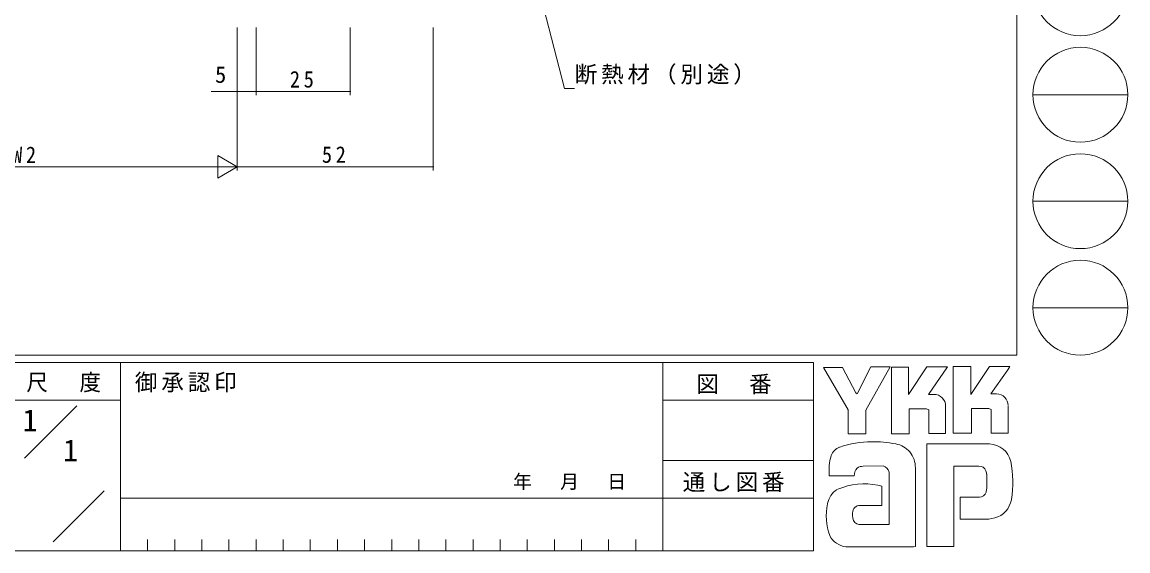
# Model space of a CAD drawing. Units: millimetres, scale not verified. Extents: x -594 to 539, y -420 to 386.
# Drawn here: x 245.9 to 539.5, y -420 to -279.6 of the extents above; entities that cross this region are included whole.
import ezdxf
from ezdxf.enums import TextEntityAlignment as Align

# ---------------------------------------------------------------- set-up
doc = ezdxf.new("R2010")
doc.units = ezdxf.units.MM
doc.header["$LTSCALE"] = 2
doc.layers.add('0-1_YKK_ZWAK', color=7, linetype='Continuous', lineweight=9)
doc.layers.add('0-7_YKK_D', color=6, linetype='Continuous', lineweight=9)
doc.layers.add('0-2_USER1', color=7, linetype='Continuous')
doc.styles.add('ＭＳ ゴシック', font='')
doc.styles.get('ＭＳ ゴシック').set_extended_font_data('MS Gothic')

msp = doc.modelspace()

# ---------------------------------------------------------------- linework, layer by layer
at = {"layer": '0-1_YKK_ZWAK'}
for p, q in [((510, 382), (510, -368)), ((514.252, -298.84), (539.452, -298.84)), ((514.252, -327.12), (539.452, -327.12)), ((514.252, -355.4), (539.452, -355.4)), ((510, -368), (-590, -368)), ((456, -370), (-590, -370)), ((272, -370), (272, -420)), ((416, -370), (416, -420)), ((456, -370), (456, -420)), ((458.624, -371.294), (463.644, -371.294)), ((465.188, -382.569), (458.624, -371.294)), ((471.194, -371.14), (467.544, -378.245)), ((476.657, -388.902), (476.657, -371.178)), ((493.106, -371.024), (497.778, -371.024)), ((493.106, -388.748), (493.106, -371.024)), ((502.682, -371.024), (508.088, -371.024)), ((507.548, -371.951), (503.088, -378.322)), ((508.088, -371.024), (507.548, -371.951)), ((487.97, -378.438), (486.486, -378.438)), ((504.572, -378.322), (503.088, -378.322)), ((243.406, -379.999), (272, -379.999)), ((246.529, -395.337), (260.376, -381.49)), ((416, -380), (456, -380)), ((491.06, -381.527), (491.06, -388.786)), ((507.663, -381.527), (507.663, -388.709)), ((485.963, -382.26), (481.406, -382.26)), ((497.971, -382.222), (497.971, -388.748)), ((502.528, -382.222), (497.971, -382.222)), ((503.146, -382.453), (502.528, -382.222)), ((503.146, -388.709), (503.146, -382.453)), ((497.971, -388.748), (493.106, -388.748)), ((503.146, -388.637), (503.218, -388.709)), ((507.663, -388.709), (503.146, -388.709)), ((502.605, -391.566), (486.04, -391.566)), ((486.04, -391.566), (486.04, -418.866)), ((416, -395.999), (456, -395.999)), ((460.169, -400.1), (460.169, -397.344)), ((474.494, -397.436), (469.212, -397.536)), ((476.039, -412.958), (476.039, -399.057)), ((483.028, -397.976), (483.028, -418.828)), ((493.222, -397.513), (499.863, -397.513)), ((493.222, -418.866), (493.222, -397.513)), ((466.81, -400.1), (460.169, -400.1)), ((501.962, -399.652), (501.987, -403.415)), ((254.103, -417.636), (267.709, -404.03)), ((272, -406), (416, -406)), ((456, -405.999), (416, -405.999)), ((474.108, -407.9), (468.402, -407.907)), ((494.96, -405.699), (494.96, -411.607)), ((500.018, -405.699), (494.96, -405.699)), ((468.007, -412.958), (476.039, -412.958)), ((475.421, -412.958), (475.923, -412.958)), ((476.039, -412.957), (476.04, -412.958)), ((494.96, -411.607), (502.566, -411.607)), ((502.566, -411.607), (504.111, -411.259)), ((279.2, -417), (279.2, -420)), ((286.4, -417), (286.4, -420)), ((293.6, -417), (293.6, -420)), ((300.8, -417), (300.8, -420)), ((308, -417), (308, -420)), ((315.2, -417), (315.2, -420)), ((322.4, -417), (322.4, -420)), ((329.6, -417), (329.6, -420)), ((336.8, -417), (336.8, -420)), ((344, -417), (344, -420)), ((351.2, -417), (351.2, -420)), ((358.4, -417), (358.4, -420)), ((365.6, -417), (365.6, -420)), ((372.8, -417), (372.8, -420)), ((380, -417), (380, -420)), ((387.2, -417), (387.2, -420)), ((394.4, -417), (394.4, -420)), ((401.6, -417), (401.6, -420)), ((408.8, -417), (408.8, -420)), ((466.81, -418.944), (464.686, -418.944)), ((482.564, -418.905), (466.81, -418.944)), ((483.028, -418.828), (482.564, -418.905)), ((-590, -420), (456, -420))]:
    msp.add_line(p, q, dxfattribs=at)
for points in [[(463.644, -371.294), (467.235, -378.013), (467.544, -378.245)], [(471.194, -371.14), (476.374, -371.14), (469.899, -382.608)], [(476.657, -371.178), (481.252, -371.178), (481.252, -378.462), (486.078, -371.101)], [(486.078, -371.101), (491.543, -371.101), (486.486, -378.438)], [(497.778, -371.024), (497.778, -378.441), (502.682, -371.024)], [(469.899, -382.608), (469.899, -388.941), (465.188, -388.941), (465.188, -382.569)], [(481.406, -382.26), (481.406, -388.902), (476.657, -388.902)], [(491.06, -388.786), (486.58, -388.786), (486.58, -382.492), (485.963, -382.26)], [(473.104, -402.533), (474.108, -402.764), (474.108, -407.9)], [(486.04, -418.866), (492.102, -418.866), (493.222, -418.866)]]:
    msp.add_lwpolyline(points, dxfattribs=at)
for centre in [(526.852, -270.56), (526.852, -298.84), (526.852, -327.12), (526.852, -355.4)]:
    msp.add_circle(centre, 12.6, dxfattribs=at)
for centre, radius, start, end in [((487.97, -381.527), 3.089, 0.00165, 89.99603), ((504.572, -381.411), 3.089, 0.00165, 89.99603), ((464.009, -395.793), 3.491, 109.02126, 161.51263), ((471.317, -416.287), 25.257, 89.89165, 109.30847), ((472.059, -420.662), 29.64, 78.78009, 91.46938), ((476.758, -397.852), 6.355, 40.66422, 80.31693), ((502.388, -397.772), 6.202, 14.44571, 87.08746), ((467.37, -397.379), 7.196, 158.41083, 179.71774), ((476.441, -397.836), 6.588, 358.78058, 38.76563), ((479.094, -401.696), 29.8, 350.99026, 10.67624), ((469.822, -400.01), 3.013, 138.46381, 181.71359), ((469.021, -399.958), 2.43, 85.50551, 126.78038), ((473.794, -399.649), 2.321, 14.75519, 72.44994), ((500.093, -399.256), 1.756, 16.43123, 96.91661), ((496.759, -400.297), 5.248, 4.93422, 17.03551), ((465.181, -408.468), 5.583, 121.8271, 169.08475), ((469.601, -421.22), 19.013, 79.38097, 112.05824), ((500.019, -403.834), 1.865, 269.95467, 342.90144), ((496.728, -402.916), 5.281, 343.6902, 354.75362), ((475.213, -410.564), 15.832, 168.76372, 199.80078), ((468.414, -409.97), 2.064, 90.33952, 178.03638), ((502.479, -405.35), 6.13, 285.4429, 349.90448), ((469.689, -410.469), 3.384, 171.08202, 216.71922), ((468.357, -410.807), 2.18, 230.97279, 260.7549), ((465.2, -413.489), 5.461, 207.31435, 263.59464)]:
    msp.add_arc(centre, radius, start, end, dxfattribs=at)
at = {"layer": '0-7_YKK_D'}
for p, q in [((374.966, -239.639), (389.863, -297.168)), ((302.999, -281), (302.999, -318.998)), ((302.999, -281), (302.999, -298.998)), ((307.999, -281), (307.999, -298.998)), ((307.999, -281), (307.999, -298.998)), ((332.999, -281), (332.999, -298.998)), ((354.999, -281), (354.999, -318.998)), ((302.999, -297.998), (296.099, -297.998)), ((307.999, -297.998), (302.999, -297.998)), ((332.999, -297.998), (307.999, -297.998)), ((389.863, -297.168), (392.563, -297.168)), ((297.805, -314.991), (297.805, -320.991)), ((303.001, -317.991), (297.805, -314.991)), ((196.502, -317.997), (297.001, -317.991)), ((303.001, -317.991), (292.609, -317.991)), ((303.001, -317.991), (297.805, -320.991)), ((302.999, -317.998), (354.999, -317.998))]:
    msp.add_line(p, q, dxfattribs=at)
for centre, start, end in [((302.999, -297.998), 0, 180), ((302.999, -297.998), 180, 0), ((307.999, -297.998), 0, 180), ((307.999, -297.998), 0, 180), ((307.999, -297.998), 180, 0), ((307.999, -297.998), 180, 0), ((332.999, -297.998), 0, 180), ((332.999, -297.998), 180, 0), ((354.999, -317.998), 0, 180), ((354.999, -317.998), 180, 0)]:
    msp.add_arc(centre, 0.106, start, end, dxfattribs=at)

# ---------------------------------------------------------------- texts
at = {"layer": '0-1_YKK_ZWAK', "color": 4, "style": 'ＭＳ ゴシック'}
msp.add_text('年   月   日', height=3.666, dxfattribs=at).set_placement((376.252, -404.527), align=Align.BOTTOM_LEFT)
at = {"layer": '0-1_YKK_ZWAK', "char_height": 4.399, "attachment_point": 7, "style": 'ＭＳ ゴシック'}
for s, insert in [('\\T1.24;\\W0.95;尺\\~\\~度', (247.018, -377.91)), ('\\T1.17;御承認印', (275.81, -377.904)), ('\\T1.17;図\u3000番', (424.854, -378.374)), ('\\T1.17;通し図番', (421.255, -404.406))]:
    msp.add_mtext(s, dxfattribs=dict(at, insert=insert))
at = {"layer": '0-2_USER1', "style": 'ＭＳ ゴシック'}
for p in [(246, -389.999), (256.762, -397.999)]:
    msp.add_text('1', height=5.865, dxfattribs=at).set_placement(p, align=Align.BOTTOM_LEFT)
at = {"layer": '0-7_YKK_D', "color": 7, "style": 'ＭＳ ゴシック'}
msp.add_text('5', height=4.399, dxfattribs=at).set_placement((297.099, -296.998), align=Align.BOTTOM_LEFT)
at = {"layer": '0-7_YKK_D', "color": 7, "char_height": 4.399, "attachment_point": 7, "style": 'ＭＳ ゴシック'}
for s, insert in [('\\T1.17;断熱材（別途）', (392.563, -296.168)), ('\\T1.36;\\W0.9;25', (316.979, -296.998)), ('\\T1.36;\\W0.9;52', (325.479, -316.998))]:
    msp.add_mtext(s, dxfattribs=dict(at, insert=insert))
at = {"layer": '0-7_YKK_D', "color": 7, "insert": (243.231, -316.994), "char_height": 4.399, "attachment_point": 7, "rotation": 0.004, "style": 'ＭＳ ゴシック'}
msp.add_mtext('\\T1.36;\\W0.9;W2', dxfattribs=at)

doc.saveas('drawing.dxf')
